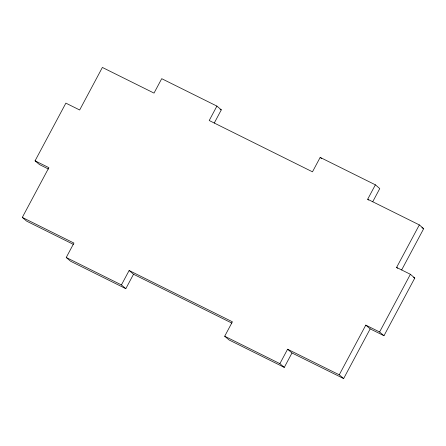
<?xml version="1.0" encoding="UTF-8"?>
<svg xmlns="http://www.w3.org/2000/svg" width="446" height="446" viewBox="0 0 446 446"><rect width="100%" height="100%" fill="white"/><g stroke="black" fill="none" stroke-linecap="round" stroke-linejoin="round"><path stroke-width="0.67" d="M48.458 169.034L39.454 164.563L35.067 160.816L65.869 103.132L79.667 109.989L102.379 67.446L154.015 93.097L161.714 78.68L216.912 106.098L221.305 109.844L214.247 123.063M73.345 244.352L26.688 221.171L22.3 217.425L48.865 167.674L35.067 160.816M125.822 288.668L121.429 284.922L129.134 270.499L133.521 274.245L125.822 288.668L70.624 261.245L66.231 257.498L73.936 243.076L22.3 217.425M216.912 106.098L209.213 120.52L312.479 171.827L320.178 157.405L375.376 184.828L379.769 188.574L372.711 201.793M284.286 367.392L279.893 363.652L287.598 349.229L291.985 352.976L284.286 367.392L229.088 339.969L224.695 336.228L232.399 321.806L129.134 270.499M368.652 200.081L367.677 199.25L375.376 184.828M397.57 268.275L396.594 267.444L419.335 224.912L367.677 199.25M365.792 325.128L370.186 328.875L343.649 378.554L339.255 374.807L365.792 325.128L379.591 331.986L383.984 335.727L414.786 278.042L410.392 274.301L396.594 267.444M401.634 269.975L423.7 228.647L419.335 224.912M379.591 331.986L410.392 274.301M287.598 349.229L339.255 374.807M291.985 352.976L343.649 378.554M220.062 109.231L221.305 109.844M421.832 227.716L423.7 228.647M413.581 277.445L414.786 278.042M370.186 328.875L383.984 335.727M133.521 274.245L231.809 323.077M66.231 257.498L121.429 284.922M224.695 336.228L279.893 363.652M320.178 157.405L321.644 158.653"/></g></svg>
